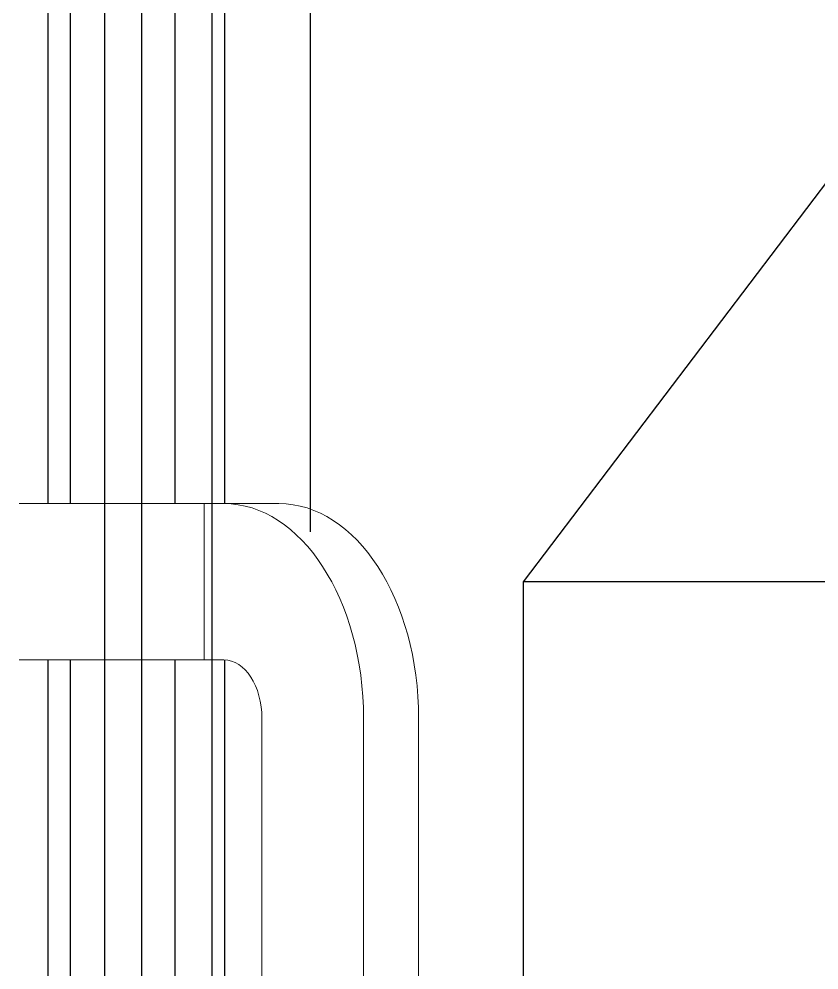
# Model space of a CAD drawing. Header units: millimetres. Extents: x -4172 to 126100, y -2 to 142133.
# Drawn here: x 12468 to 13053, y 43769 to 44464 of the extents above; entities that cross this region are included whole.
import ezdxf

# ---------------------------------------------------------------- set-up
doc = ezdxf.new("R2010")
doc.units = ezdxf.units.MM
doc.header["$LTSCALE"] = 100
doc.layers.add('P_Cable Ducts (CD)', color=30, linetype='Continuous', lineweight=18, true_color=0xff7f00)
doc.layers.add('Visible', color=7, linetype='Continuous', lineweight=25)

msp = doc.modelspace()

# ---------------------------------------------------------------- linework, layer by layer
at = {"layer": 'P_Cable Ducts (CD)'}
for p, q in [((12533.82, 44109.73), (12467.82, 44109.73)), ((12533.82, 44109.73), (12603.24, 44109.73)), ((12603.24, 44109.73), (12603.24, 43995.43)), ((12617.61, 44109.73), (12603.24, 44109.73)), ((12617.61, 44109.73), (12657.88, 44109.73)), ((12533.82, 43995.43), (12467.82, 43995.43)), ((12533.82, 43995.43), (12603.24, 43995.43)), ((12617.61, 43995.43), (12603.24, 43995.43)), ((12645.48, 43017.58), (12645.48, 43952.58)), ((12719.81, 43017.58), (12719.81, 43952.58)), ((12760.07, 43017.58), (12760.07, 43952.58))]:
    msp.add_line(p, q, dxfattribs=at)
for centre, major_axis in [((12617.61, 43952.58), (0, 157.15)), ((12657.88, 43952.58), (0, 157.15)), ((12617.61, 43952.58), (0, 42.85))]:
    msp.add_ellipse(centre, major_axis=major_axis, ratio=0.650299, start_param=4.712389, end_param=6.283185, dxfattribs=at)
at = {"layer": 'Visible'}
for p, q in [((12530.62, 43017.58), (12530.62, 48882.58)), ((12557.36, 48882.58), (12557.36, 43017.58)), ((12489.04, 44109.73), (12489.04, 48877.58)), ((12505.48, 44109.73), (12505.48, 48877.58)), ((12581.93, 44109.73), (12581.93, 48877.58)), ((12618.41, 44109.73), (12618.41, 48877.58)), ((12608.95, 43017.58), (12608.95, 44517.58)), ((12680.71, 44517.58), (12680.71, 44089.08)), ((12836.71, 44052.58), (13064.69, 44352.58)), ((12836.71, 43502.58), (12836.71, 44052.58)), ((13082.8, 44052.58), (12836.71, 44052.58)), ((12489.04, 43017.58), (12489.04, 43995.43)), ((12505.48, 43017.58), (12505.48, 43995.43)), ((12581.93, 43017.58), (12581.93, 43995.43)), ((12618.41, 43017.58), (12618.41, 43995.41))]:
    msp.add_line(p, q, dxfattribs=at)

doc.saveas('drawing.dxf')
